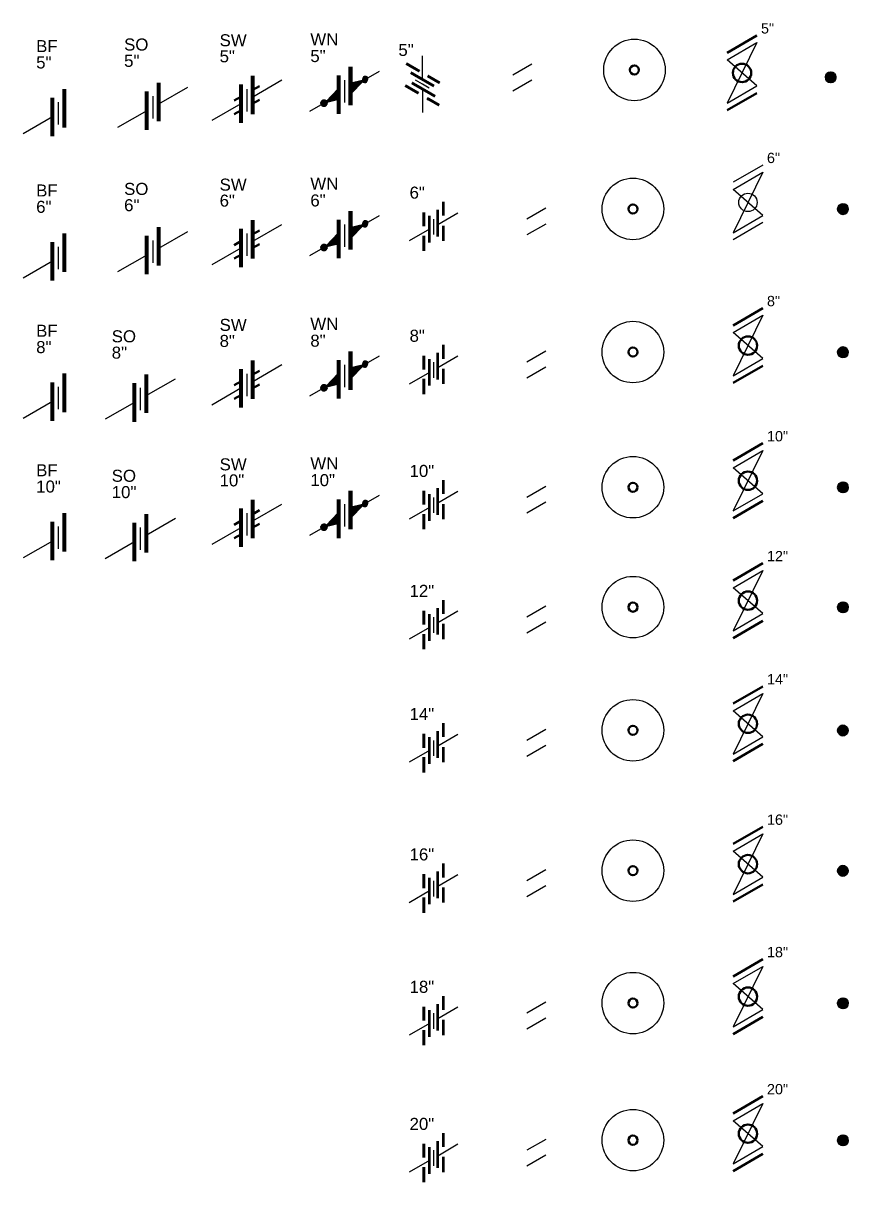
# Model space of a CAD drawing. Header units: millimetres. Extents: x 1179 to 9519, y 532 to 15986.
# Drawn here: x 3525.3 to 3765.1, y 3185.9 to 3523.5 of the extents above; entities that cross this region are included whole.
import ezdxf

# ---------------------------------------------------------------- set-up
doc = ezdxf.new("R2010")
doc.units = ezdxf.units.MM
for name, color, linetype, lineweight in [('08-圖框', 7, 'Continuous', 50), ('Pipe 12吋', 190, 'Continuous', 50), ('Pipe 5吋', 150, 'Continuous', 50), ('Pipe 6吋', 93, 'Continuous', 50), ('Support1', 4, 'Continuous', 25), ('組件', 7, 'Continuous', 25)]:
    doc.layers.add(name, color=color, linetype=linetype, lineweight=lineweight)
for name, color, linetype, lineweight, true_color in [('Pipe 10吋', 7, 'Continuous', 50, 0x9494ff), ('Pipe 14吋', 7, 'Continuous', 50, 0xf6c6c6), ('Pipe 16吋', 7, 'Continuous', 50, 0xffcc00), ('Pipe 18吋', 7, 'Continuous', 50, 0xda70d6), ('Pipe 20吋', 7, 'Continuous', 50, 0xb8aad5), ('Pipe 8吋', 7, 'Continuous', 50, 0xe0ffff)]:
    doc.layers.add(name, color=color, linetype=linetype, lineweight=lineweight, true_color=true_color)
doc.layers.add('USER2', color=7, linetype='Continuous')
doc.layers.add('字體註解(不可出圖)', color=8, linetype='Continuous', plot=False)
doc.styles.get("Standard").update_dxf_attribs({"font": 'arial.ttf'})
pattern_1 = [(265, (-26.77783, 502.84088), (0.29029274, -0.02539732), [])]
pattern_2 = [(345, (-68776.780551, 29699.003599), (0.00118087466674, 0.00440708425364), [])]
pattern_3 = [(345, (-68776.780551, 29699.003599), (0.00118087466674, 0.00440708425364), [])]

# ---------------------------------------------------------------- blocks, each defined once
blk = doc.blocks.new('BValve6')
blk.add_circle((0, 0), 2.67)
at = {"layer": '組件'}
for p, q in [((4.35, 10.89), (-4.35, 5.87)), ((4.35, -5.87), (-4.35, -10.89))]:
    blk.add_line(p, q, dxfattribs=at)
at = {"layer": '組件', "linetype": 'Continuous'}
for p, q in [((4.35, 8.8), (-4.35, -8.8)), ((-4.35, 3.77), (4.35, 8.8)), ((4.35, -3.77), (-4.35, 3.77)), ((-4.35, -8.8), (4.35, -3.77)), ((-2.39, -4.83), (-4.35, -8.8))]:
    blk.add_line(p, q, dxfattribs=at)
blk.add_text('6"', height=3).set_placement((5.51, 11.45))
blk = doc.blocks.new('Support1')
at = {"layer": 'Support1'}
for p, q in [((2.72, 3.98), (-2.8, 0.79)), ((2.72, -0.65), (-2.8, -3.84))]:
    blk.add_line(p, q, dxfattribs=at)
blk = doc.blocks.new('Elbow6')
at = {"layer": 'Pipe 6吋'}
blk.add_circle((0, 0), 1.32, dxfattribs=at)
at = {"layer": '字體註解(不可出圖)'}
blk.add_circle((0, 0), 8.95, dxfattribs=at)
blk = doc.blocks.new('*U57')
at = {"color": 2, "linetype": 'Continuous'}
for p, q in [((2.84, 4.39), (2.84, 7.13)), ((1.21, 1.07), (1.21, 3.81)), ((-1.21, -0.7), (-1.21, 2.05)), ((1.21, -1.67), (1.21, 1.07)), ((-1.21, -3.44), (-1.21, -0.7))]:
    blk.add_line(p, q, dxfattribs=at)
at = {"layer": 'Pipe 6吋', "const_width": 0.816}
for points in [[(2.84, 7.32), (2.84, 3.22)], [(-2.84, 4.2), (-2.84, 0.1)], [(-1.21, 3.22), (-1.21, -4.61)], [(1.21, 4.99), (1.21, -2.84)], [(2.84, -4.12), (2.84, 0.37)], [(-2.84, -7.07), (-2.84, -2.57)]]:
    blk.add_lwpolyline(points, dxfattribs=at)
at = {"layer": 'USER2', "color": 4, "linetype": 'Continuous'}
for p, q in [((1.21, 0.7), (7.1, 4.1)), ((-1.21, -0.7), (-7.1, -4.1))]:
    blk.add_line(p, q, dxfattribs=at)
at = {"layer": '組件'}
for p, q in [((3.2, 3.73), (2.48, 3.73)), ((-3.2, 2.59), (-2.48, 2.59)), ((0, 2.26), (0, 0)), ((0, 0), (0, -2.26))]:
    blk.add_line(p, q, dxfattribs=at)
blk.add_text('6"', height=3.5).set_placement((-6.97, 8.2))
blk = doc.blocks.new('*U64')
at = {"color": 2, "linetype": 'Continuous'}
blk.add_line((-2.05, -0.21), (0.33, -1.58), dxfattribs=at)
at = {"layer": 'Pipe 5吋', "const_width": 0.816}
for points in [[(-4.7, 6), (-0.81, 3.75)], [(3.39, -0.56), (-3.39, 3.35)], [(-4.99, -0.4), (-1.1, -2.65)], [(3.72, -3.54), (-3.07, 0.38)], [(5.06, 0.36), (1.51, 2.41)], [(4.91, -6.12), (1.36, -4.07)]]:
    blk.add_lwpolyline(points, dxfattribs=at)
at = {"layer": 'USER2', "color": 4, "linetype": 'Continuous'}
for p, q in [((0, 1.39), (0, 8.2)), ((0, -1.39), (0, -8.2))]:
    blk.add_line(p, q, dxfattribs=at)
at = {"layer": '組件'}
for p, q in [((0, 0), (-1.96, 1.13)), ((1.96, -1.13), (0, 0)), ((1.63, -4.64), (1.98, -4.01))]:
    blk.add_line(p, q, dxfattribs=at)
blk.add_text('5"', height=3.5).set_placement((-6.97, 8.2))
blk = doc.blocks.new('Elbow5')
at = {"layer": 'Pipe 5吋'}
blk.add_circle((0, 0), 1.32, dxfattribs=at)
at = {"layer": '字體註解(不可出圖)'}
blk.add_circle((0, 0), 8.95, dxfattribs=at)
blk = doc.blocks.new('*U67')
at = {"layer": 'Pipe 5吋'}
for p, q in [((4.35, 10.89), (-4.35, 5.87)), ((4.35, -5.87), (-4.35, -10.89))]:
    blk.add_line(p, q, dxfattribs=at)
blk.add_circle((0, 0), 2.67, dxfattribs=at)
at = {"layer": '組件', "linetype": 'Continuous'}
for p, q in [((4.35, 8.8), (-4.35, -8.8)), ((-4.35, 3.77), (4.35, 8.8)), ((4.35, -3.77), (-4.35, 3.77)), ((-4.35, -8.8), (4.35, -3.77)), ((-2.39, -4.83), (-4.35, -8.8))]:
    blk.add_line(p, q, dxfattribs=at)
blk.add_text('5"', height=3).set_placement((5.51, 11.45))
blk = doc.blocks.new('Welded5')
at = {"layer": '08-圖框'}
h = blk.add_hatch(dxfattribs=at)
h.set_pattern_fill('ANSI31', color=1, scale=0.09178, angle=-140)
h.set_pattern_definition([(265, (-26.77783, 502.84088), (0.29029274, -0.02539732), [])])
h.paths.add_polyline_path([(1.09, 0.92, 1), (-1.09, -0.92, 1)])
at = {"layer": 'Pipe 5吋'}
blk.add_circle((0, 0), 1.43, dxfattribs=at)
blk = doc.blocks.new('Welded6')
at = {"layer": '08-圖框'}
h = blk.add_hatch(dxfattribs=at)
h.set_pattern_fill('ANSI31', color=1, scale=0.09178, angle=-140)
h.set_pattern_definition(pattern_1)
h.paths.add_polyline_path([(1.09, 0.92, 1), (-1.09, -0.92, 1)])
at = {"layer": 'Pipe 6吋'}
blk.add_circle((0, 0), 1.43, dxfattribs=at)
blk = doc.blocks.new('*U69')
at = {"layer": 'Pipe 8吋', "color": 2, "linetype": 'Continuous'}
for p, q in [((2.84, 4.39), (2.84, 7.13)), ((1.21, 1.07), (1.21, 3.81)), ((-1.21, -0.7), (-1.21, 2.05)), ((1.21, -1.67), (1.21, 1.07)), ((-1.21, -3.44), (-1.21, -0.7))]:
    blk.add_line(p, q, dxfattribs=at)
at = {"layer": 'Pipe 8吋', "const_width": 0.816}
for points in [[(2.84, 7.32), (2.84, 3.22)], [(-2.84, 4.2), (-2.84, 0.1)], [(-1.21, 3.22), (-1.21, -4.61)], [(1.21, 4.99), (1.21, -2.84)], [(2.84, -4.12), (2.84, 0.37)], [(-2.84, -7.07), (-2.84, -2.57)]]:
    blk.add_lwpolyline(points, dxfattribs=at)
at = {"layer": 'USER2', "color": 4, "linetype": 'Continuous'}
for p, q in [((1.21, 0.7), (7.1, 4.1)), ((-1.21, -0.7), (-7.1, -4.1))]:
    blk.add_line(p, q, dxfattribs=at)
at = {"layer": '組件'}
for p, q in [((0, 2.26), (0, 0)), ((0, 0), (0, -2.26))]:
    blk.add_line(p, q, dxfattribs=at)
blk.add_text('8"', height=3.5).set_placement((-6.97, 8.2))
blk = doc.blocks.new('Welded8')
at = {"layer": '08-圖框'}
h = blk.add_hatch(dxfattribs=at)
h.set_pattern_fill('ANSI31', color=1, scale=0.09178, angle=-140)
h.set_pattern_definition(pattern_1)
h.paths.add_polyline_path([(1.09, 0.92, 1), (-1.09, -0.92, 1)])
at = {"layer": 'Pipe 8吋'}
blk.add_circle((0, 0), 1.43, dxfattribs=at)
blk = doc.blocks.new('BValve8')
at = {"layer": 'Pipe 8吋'}
for p, q in [((4.35, 10.89), (-4.35, 5.87)), ((4.35, -5.87), (-4.35, -10.89))]:
    blk.add_line(p, q, dxfattribs=at)
blk.add_circle((0, 0), 2.67, dxfattribs=at)
at = {"layer": '組件', "linetype": 'Continuous'}
for p, q in [((4.35, 8.8), (-4.35, -8.8)), ((-4.35, 3.77), (4.35, 8.8)), ((4.35, -3.77), (-4.35, 3.77)), ((-4.35, -8.8), (4.35, -3.77)), ((-2.39, -4.83), (-4.35, -8.8))]:
    blk.add_line(p, q, dxfattribs=at)
blk.add_text('8"', height=3).set_placement((5.51, 11.45))
blk = doc.blocks.new('Elbow8')
at = {"layer": 'Pipe 8吋'}
blk.add_circle((0, 0), 1.32, dxfattribs=at)
at = {"layer": '字體註解(不可出圖)'}
blk.add_circle((0, 0), 8.95, dxfattribs=at)
blk = doc.blocks.new('*U70')
at = {"layer": 'Pipe 10吋', "color": 2, "linetype": 'Continuous'}
for p, q in [((1.21, 1.07), (1.21, 3.81)), ((-1.21, -0.7), (-1.21, 2.05)), ((1.21, -1.67), (1.21, 1.07)), ((-1.21, -3.44), (-1.21, -0.7))]:
    blk.add_line(p, q, dxfattribs=at)
at = {"layer": 'Pipe 10吋', "const_width": 0.816}
for points in [[(2.84, 7.32), (2.84, 3.22)], [(-2.84, 4.2), (-2.84, 0.1)], [(-1.21, 3.22), (-1.21, -4.61)], [(1.21, 4.99), (1.21, -2.84)], [(2.84, -4.12), (2.84, 0.37)], [(-2.84, -7.07), (-2.84, -2.57)]]:
    blk.add_lwpolyline(points, dxfattribs=at)
at = {"layer": 'USER2', "color": 4, "linetype": 'Continuous'}
for p, q in [((1.21, 0.7), (7.1, 4.1)), ((-1.21, -0.7), (-7.1, -4.1))]:
    blk.add_line(p, q, dxfattribs=at)
at = {"layer": '組件'}
for p, q in [((0, 2.26), (0, 0)), ((0, 0), (0, -2.26))]:
    blk.add_line(p, q, dxfattribs=at)
blk.add_text('10"', height=3.5).set_placement((-6.97, 8.2))
blk = doc.blocks.new('Elbow10')
at = {"layer": 'Pipe 10吋'}
blk.add_circle((0, 0), 1.32, dxfattribs=at)
at = {"layer": '字體註解(不可出圖)'}
blk.add_circle((0, 0), 8.95, dxfattribs=at)
blk = doc.blocks.new('*U71')
at = {"layer": 'Pipe 10吋'}
for p, q in [((4.35, 10.89), (-4.35, 5.87)), ((4.35, -5.87), (-4.35, -10.89))]:
    blk.add_line(p, q, dxfattribs=at)
blk.add_circle((0, 0), 2.67, dxfattribs=at)
at = {"layer": '組件', "linetype": 'Continuous'}
for p, q in [((4.35, 8.8), (-4.35, -8.8)), ((-4.35, 3.77), (4.35, 8.8)), ((4.35, -3.77), (-4.35, 3.77)), ((-4.35, -8.8), (4.35, -3.77)), ((-2.39, -4.83), (-4.35, -8.8))]:
    blk.add_line(p, q, dxfattribs=at)
blk.add_text('10"', height=3).set_placement((5.51, 11.45))
blk = doc.blocks.new('Welded10')
at = {"layer": '08-圖框'}
h = blk.add_hatch(dxfattribs=at)
h.set_pattern_fill('ANSI31', color=1, scale=0.09178, angle=-140)
h.set_pattern_definition(pattern_1)
h.paths.add_polyline_path([(1.09, 0.92, 1), (-1.09, -0.92, 1)])
at = {"layer": 'Pipe 10吋'}
blk.add_circle((0, 0), 1.43, dxfattribs=at)
blk = doc.blocks.new('*U72')
at = {"layer": 'Pipe 12吋', "color": 2, "linetype": 'Continuous'}
for p, q in [((1.21, 1.07), (1.21, 3.81)), ((-1.21, -0.7), (-1.21, 2.05)), ((1.21, -1.67), (1.21, 1.07)), ((-1.21, -3.44), (-1.21, -0.7))]:
    blk.add_line(p, q, dxfattribs=at)
at = {"layer": 'Pipe 12吋', "const_width": 0.816}
for points in [[(2.84, 7.32), (2.84, 3.22)], [(-2.84, 4.2), (-2.84, 0.1)], [(-1.21, 3.22), (-1.21, -4.61)], [(1.21, 4.99), (1.21, -2.84)], [(2.84, -4.12), (2.84, 0.37)], [(-2.84, -7.07), (-2.84, -2.57)]]:
    blk.add_lwpolyline(points, dxfattribs=at)
at = {"layer": 'USER2', "color": 4, "linetype": 'Continuous'}
for p, q in [((1.21, 0.7), (7.1, 4.1)), ((-1.21, -0.7), (-7.1, -4.1))]:
    blk.add_line(p, q, dxfattribs=at)
at = {"layer": '組件'}
for p, q in [((0, 2.26), (0, 0)), ((0, 0), (0, -2.26))]:
    blk.add_line(p, q, dxfattribs=at)
blk.add_text('12"', height=3.5).set_placement((-6.97, 8.2))
blk = doc.blocks.new('Elbow12')
at = {"layer": 'Pipe 12吋'}
blk.add_circle((0, 0), 1.32, dxfattribs=at)
at = {"layer": '字體註解(不可出圖)'}
blk.add_circle((0, 0), 8.95, dxfattribs=at)
blk = doc.blocks.new('BValve12')
at = {"layer": 'Pipe 12吋'}
for p, q in [((4.35, 10.89), (-4.35, 5.87)), ((4.35, -5.87), (-4.35, -10.89))]:
    blk.add_line(p, q, dxfattribs=at)
blk.add_circle((0, 0), 2.67, dxfattribs=at)
at = {"layer": '組件', "linetype": 'Continuous'}
for p, q in [((4.35, 8.8), (-4.35, -8.8)), ((-4.35, 3.77), (4.35, 8.8)), ((4.35, -3.77), (-4.35, 3.77)), ((-4.35, -8.8), (4.35, -3.77)), ((-2.39, -4.83), (-4.35, -8.8))]:
    blk.add_line(p, q, dxfattribs=at)
blk.add_text('12"', height=3).set_placement((5.51, 11.45))
blk = doc.blocks.new('Welded12')
at = {"layer": '08-圖框'}
h = blk.add_hatch(dxfattribs=at)
h.set_pattern_fill('ANSI31', color=1, scale=0.09178, angle=-140)
h.set_pattern_definition(pattern_1)
h.paths.add_polyline_path([(1.09, 0.92, 1), (-1.09, -0.92, 1)])
at = {"layer": 'Pipe 12吋'}
blk.add_circle((0, 0), 1.43, dxfattribs=at)
blk = doc.blocks.new('LapJointBWFlange14')
at = {"layer": 'Pipe 14吋', "color": 2, "linetype": 'Continuous'}
for p, q in [((1.21, 1.07), (1.21, 3.81)), ((-1.21, -0.7), (-1.21, 2.05)), ((1.21, -1.67), (1.21, 1.07)), ((-1.21, -3.44), (-1.21, -0.7))]:
    blk.add_line(p, q, dxfattribs=at)
at = {"layer": 'Pipe 14吋', "const_width": 0.816}
for points in [[(2.84, 7.32), (2.84, 3.22)], [(-2.84, 4.2), (-2.84, 0.1)], [(-1.21, 3.22), (-1.21, -4.61)], [(1.21, 4.99), (1.21, -2.84)], [(2.84, -4.12), (2.84, 0.37)], [(-2.84, -7.07), (-2.84, -2.57)]]:
    blk.add_lwpolyline(points, dxfattribs=at)
at = {"layer": 'USER2', "color": 4, "linetype": 'Continuous'}
for p, q in [((1.21, 0.7), (7.1, 4.1)), ((-1.21, -0.7), (-7.1, -4.1))]:
    blk.add_line(p, q, dxfattribs=at)
at = {"layer": '組件'}
for p, q in [((0, 2.26), (0, 0)), ((0, 0), (0, -2.26))]:
    blk.add_line(p, q, dxfattribs=at)
blk.add_text('14"', height=3.5).set_placement((-6.97, 8.2))
blk = doc.blocks.new('Elbow14')
at = {"layer": 'Pipe 14吋'}
blk.add_circle((0, 0), 1.32, dxfattribs=at)
at = {"layer": '字體註解(不可出圖)'}
blk.add_circle((0, 0), 8.95, dxfattribs=at)
blk = doc.blocks.new('BValve14')
at = {"layer": 'Pipe 14吋'}
for p, q in [((4.35, 10.89), (-4.35, 5.87)), ((4.35, -5.87), (-4.35, -10.89))]:
    blk.add_line(p, q, dxfattribs=at)
blk.add_circle((0, 0), 2.67, dxfattribs=at)
at = {"layer": '組件', "linetype": 'Continuous'}
for p, q in [((4.35, 8.8), (-4.35, -8.8)), ((-4.35, 3.77), (4.35, 8.8)), ((4.35, -3.77), (-4.35, 3.77)), ((-4.35, -8.8), (4.35, -3.77)), ((-2.39, -4.83), (-4.35, -8.8))]:
    blk.add_line(p, q, dxfattribs=at)
blk.add_text('14"', height=3).set_placement((5.51, 11.45))
blk = doc.blocks.new('Welded14')
at = {"layer": '08-圖框'}
h = blk.add_hatch(dxfattribs=at)
h.set_pattern_fill('ANSI31', color=1, scale=0.09178, angle=-140)
h.set_pattern_definition(pattern_1)
h.paths.add_polyline_path([(1.09, 0.92, 1), (-1.09, -0.92, 1)])
at = {"layer": 'Pipe 14吋'}
blk.add_circle((0, 0), 1.43, dxfattribs=at)
blk = doc.blocks.new('*U78')
at = {"layer": 'Pipe 16吋', "color": 2, "linetype": 'Continuous'}
for p, q in [((1.21, 1.07), (1.21, 3.81)), ((-1.21, -0.7), (-1.21, 2.05)), ((1.21, -1.67), (1.21, 1.07)), ((-1.21, -3.44), (-1.21, -0.7))]:
    blk.add_line(p, q, dxfattribs=at)
at = {"layer": 'Pipe 16吋', "const_width": 0.816}
for points in [[(2.84, 7.32), (2.84, 3.22)], [(-2.84, 4.2), (-2.84, 0.1)], [(-1.21, 3.22), (-1.21, -4.61)], [(1.21, 4.99), (1.21, -2.84)], [(2.84, -4.12), (2.84, 0.37)], [(-2.84, -7.07), (-2.84, -2.57)]]:
    blk.add_lwpolyline(points, dxfattribs=at)
at = {"layer": 'USER2', "color": 4, "linetype": 'Continuous'}
for p, q in [((1.21, 0.7), (7.1, 4.1)), ((-1.21, -0.7), (-7.1, -4.1))]:
    blk.add_line(p, q, dxfattribs=at)
at = {"layer": '組件'}
for p, q in [((0, 2.26), (0, 0)), ((0, 0), (0, -2.26))]:
    blk.add_line(p, q, dxfattribs=at)
blk.add_text('16"', height=3.5).set_placement((-6.97, 8.2))
blk = doc.blocks.new('Elbow16')
at = {"layer": 'Pipe 16吋'}
blk.add_circle((0, 0), 1.32, dxfattribs=at)
at = {"layer": '字體註解(不可出圖)'}
blk.add_circle((0, 0), 8.95, dxfattribs=at)
blk = doc.blocks.new('BValve16')
at = {"layer": 'Pipe 16吋'}
for p, q in [((4.35, 10.89), (-4.35, 5.87)), ((4.35, -5.87), (-4.35, -10.89))]:
    blk.add_line(p, q, dxfattribs=at)
blk.add_circle((0, 0), 2.67, dxfattribs=at)
at = {"layer": '組件', "linetype": 'Continuous'}
for p, q in [((4.35, 8.8), (-4.35, -8.8)), ((-4.35, 3.77), (4.35, 8.8)), ((4.35, -3.77), (-4.35, 3.77)), ((-4.35, -8.8), (4.35, -3.77)), ((-2.39, -4.83), (-4.35, -8.8))]:
    blk.add_line(p, q, dxfattribs=at)
blk.add_text('16"', height=3).set_placement((5.51, 11.45))
blk = doc.blocks.new('Welded16')
at = {"layer": '08-圖框'}
h = blk.add_hatch(dxfattribs=at)
h.set_pattern_fill('ANSI31', color=1, scale=0.09178, angle=-140)
h.set_pattern_definition(pattern_1)
h.paths.add_polyline_path([(1.09, 0.92, 1), (-1.09, -0.92, 1)])
at = {"layer": 'Pipe 16吋'}
blk.add_circle((0, 0), 1.43, dxfattribs=at)
blk = doc.blocks.new('LapJointBWFlange18')
at = {"layer": 'Pipe 18吋', "color": 2, "linetype": 'Continuous'}
for p, q in [((1.21, 1.07), (1.21, 3.81)), ((-1.21, -0.7), (-1.21, 2.05)), ((1.21, -1.67), (1.21, 1.07)), ((-1.21, -3.44), (-1.21, -0.7))]:
    blk.add_line(p, q, dxfattribs=at)
at = {"layer": 'Pipe 18吋', "const_width": 0.816}
for points in [[(2.84, 7.32), (2.84, 3.22)], [(-2.84, 4.2), (-2.84, 0.1)], [(-1.21, 3.22), (-1.21, -4.61)], [(1.21, 4.99), (1.21, -2.84)], [(2.84, -4.12), (2.84, 0.37)], [(-2.84, -7.07), (-2.84, -2.57)]]:
    blk.add_lwpolyline(points, dxfattribs=at)
at = {"layer": 'USER2', "color": 4, "linetype": 'Continuous'}
for p, q in [((1.21, 0.7), (7.1, 4.1)), ((-1.21, -0.7), (-7.1, -4.1))]:
    blk.add_line(p, q, dxfattribs=at)
at = {"layer": '組件'}
for p, q in [((0, 2.26), (0, 0)), ((0, 0), (0, -2.26))]:
    blk.add_line(p, q, dxfattribs=at)
blk.add_text('18"', height=3.5).set_placement((-6.97, 8.2))
blk = doc.blocks.new('Elbow18')
at = {"layer": 'Pipe 18吋'}
blk.add_circle((0, 0), 1.32, dxfattribs=at)
at = {"layer": '字體註解(不可出圖)'}
blk.add_circle((0, 0), 8.95, dxfattribs=at)
blk = doc.blocks.new('BValve18')
at = {"layer": 'Pipe 18吋'}
for p, q in [((4.35, 10.89), (-4.35, 5.87)), ((4.35, -5.87), (-4.35, -10.89))]:
    blk.add_line(p, q, dxfattribs=at)
blk.add_circle((0, 0), 2.67, dxfattribs=at)
at = {"layer": '組件', "linetype": 'Continuous'}
for p, q in [((4.35, 8.8), (-4.35, -8.8)), ((-4.35, 3.77), (4.35, 8.8)), ((4.35, -3.77), (-4.35, 3.77)), ((-4.35, -8.8), (4.35, -3.77)), ((-2.39, -4.83), (-4.35, -8.8))]:
    blk.add_line(p, q, dxfattribs=at)
blk.add_text('18"', height=3).set_placement((5.51, 11.45))
blk = doc.blocks.new('Welded18')
at = {"layer": '08-圖框'}
h = blk.add_hatch(dxfattribs=at)
h.set_pattern_fill('ANSI31', color=1, scale=0.09178, angle=-140)
h.set_pattern_definition(pattern_1)
h.paths.add_polyline_path([(1.09, 0.92, 1), (-1.09, -0.92, 1)])
at = {"layer": 'Pipe 18吋'}
blk.add_circle((0, 0), 1.43, dxfattribs=at)
blk = doc.blocks.new('LapJointBWFlange20')
at = {"layer": 'Pipe 20吋', "color": 2, "linetype": 'Continuous'}
for p, q in [((1.21, 1.07), (1.21, 3.81)), ((-1.21, -0.7), (-1.21, 2.05)), ((1.21, -1.67), (1.21, 1.07)), ((-1.21, -3.44), (-1.21, -0.7))]:
    blk.add_line(p, q, dxfattribs=at)
at = {"layer": 'Pipe 20吋', "const_width": 0.816}
for points in [[(2.84, 7.32), (2.84, 3.22)], [(-2.84, 4.2), (-2.84, 0.1)], [(-1.21, 3.22), (-1.21, -4.61)], [(1.21, 4.99), (1.21, -2.84)], [(2.84, -4.12), (2.84, 0.37)], [(-2.84, -7.07), (-2.84, -2.57)]]:
    blk.add_lwpolyline(points, dxfattribs=at)
at = {"layer": 'USER2', "color": 4, "linetype": 'Continuous'}
for p, q in [((1.21, 0.7), (7.1, 4.1)), ((-1.21, -0.7), (-7.1, -4.1))]:
    blk.add_line(p, q, dxfattribs=at)
at = {"layer": '組件'}
for p, q in [((0, 2.26), (0, 0)), ((0, 0), (0, -2.26))]:
    blk.add_line(p, q, dxfattribs=at)
blk.add_text('20"', height=3.5).set_placement((-6.97, 8.2))
blk = doc.blocks.new('BValve20')
at = {"layer": 'Pipe 20吋'}
for p, q in [((4.35, 10.89), (-4.35, 5.87)), ((4.35, -5.87), (-4.35, -10.89))]:
    blk.add_line(p, q, dxfattribs=at)
blk.add_circle((0, 0), 2.67, dxfattribs=at)
at = {"layer": '組件', "linetype": 'Continuous'}
for p, q in [((4.35, 8.8), (-4.35, -8.8)), ((-4.35, 3.77), (4.35, 8.8)), ((4.35, -3.77), (-4.35, 3.77)), ((-4.35, -8.8), (4.35, -3.77)), ((-2.39, -4.83), (-4.35, -8.8))]:
    blk.add_line(p, q, dxfattribs=at)
blk.add_text('20"', height=3).set_placement((5.51, 11.45))
blk = doc.blocks.new('Welded20')
at = {"layer": '08-圖框'}
h = blk.add_hatch(dxfattribs=at)
h.set_pattern_fill('ANSI31', color=1, scale=0.09178, angle=-140)
h.set_pattern_definition(pattern_1)
h.paths.add_polyline_path([(1.09, 0.92, 1), (-1.09, -0.92, 1)])
at = {"layer": 'Pipe 20吋'}
blk.add_circle((0, 0), 1.43, dxfattribs=at)
blk = doc.blocks.new('Elbow20')
at = {"layer": 'Pipe 20吋'}
blk.add_circle((0, 0), 1.32, dxfattribs=at)
at = {"layer": '字體註解(不可出圖)'}
blk.add_circle((0, 0), 8.95, dxfattribs=at)
blk = doc.blocks.new('WeldNeckFlange5')
at = {"layer": 'Pipe 5吋'}
h = blk.add_hatch(dxfattribs=at)
h.set_pattern_fill('ANSI31', color=256, scale=0.001437, angle=-60)
h.set_pattern_definition(pattern_2)
h.paths.add_polyline_path([(1.77, 2.21), (1.77, -0.65), (5.28, 3.05)])
h.paths.add_polyline_path([(5.57, 4.14, 1), (6.37, 2.76, 1)])
h = blk.add_hatch(dxfattribs=at)
h.set_pattern_fill('ANSI31', color=256, scale=0.001437, angle=-60)
h.set_pattern_definition(pattern_2)
h.paths.add_polyline_path([(-1.77, -2.21), (-1.77, 0.65), (-5.28, -3.05)])
h.paths.add_polyline_path([(-5.17, -3.45, 1), (-6.77, -3.45, 1)])
at = {"layer": 'Pipe 5吋', "color": 2, "linetype": 'Continuous'}
for p, q in [((1.73, 1.54), (1.73, 5.48)), ((-1.73, -1), (-1.73, 2.94)), ((1.73, -2.4), (1.73, 1.54)), ((-1.73, -4.94), (-1.73, -1))]:
    blk.add_line(p, q, dxfattribs=at)
at = {"layer": 'Pipe 5吋'}
for p, q in [((-1.77, 0.65), (-5.28, -3.05)), ((-1.77, 0.65), (-1.77, -2.21)), ((1.77, 2.21), (5.28, 3.05)), ((1.77, -0.65), (5.28, 3.05)), ((1.77, -0.65), (1.77, 2.21)), ((-1.77, -2.21), (-5.28, -3.05))]:
    blk.add_line(p, q, dxfattribs=at)
at = {"layer": 'Pipe 5吋', "const_width": 1.17}
for points in [[(1.73, 7.17), (1.73, -4.09)], [(-1.73, 4.63), (-1.73, -6.63)]]:
    blk.add_lwpolyline(points, dxfattribs=at)
at = {"layer": 'Pipe 5吋'}
blk.add_circle((-5.97, -3.45), 0.797, dxfattribs=at)
at = {"layer": 'USER2', "color": 4, "linetype": 'Continuous'}
for p, q in [((1.73, 1), (10.21, 5.89)), ((-1.73, -1), (-10.21, -5.89))]:
    blk.add_line(p, q, dxfattribs=at)
at = {"layer": '組件'}
for p, q in [((0, 3.25), (0, 0)), ((0, 0), (0, -3.25))]:
    blk.add_line(p, q, dxfattribs=at)
for s, p in [('WN', (-9.95, 13.41)), ('5"', (-9.95, 8.51))]:
    blk.add_text(s, height=3.5).set_placement(p)
blk = doc.blocks.new('SocketWeldFlange5')
at = {"layer": 'Pipe 5吋', "color": 2, "linetype": 'Continuous'}
for p, q in [((1.73, 1.54), (1.73, 5.48)), ((-1.73, -1), (-1.73, 2.94)), ((1.73, -2.4), (1.73, 1.54)), ((-1.73, -4.94), (-1.73, -1))]:
    blk.add_line(p, q, dxfattribs=at)
at = {"layer": 'Pipe 5吋', "lineweight": 50}
for p, q in [((3.66, 4.08), (1.76, 2.99)), ((-1.73, 0.97), (-3.63, -0.12)), ((3.66, 0.14), (1.76, -0.95)), ((-1.73, -2.97), (-3.63, -4.06))]:
    blk.add_line(p, q, dxfattribs=at)
at = {"layer": 'Pipe 5吋', "const_width": 1.17}
for points in [[(1.73, 7.17), (1.73, -4.09)], [(-1.73, 4.63), (-1.73, -6.63)]]:
    blk.add_lwpolyline(points, dxfattribs=at)
at = {"layer": 'USER2', "color": 4, "linetype": 'Continuous'}
for p, q in [((1.73, 1), (10.21, 5.89)), ((-1.73, -1), (-10.21, -5.89))]:
    blk.add_line(p, q, dxfattribs=at)
at = {"layer": '組件'}
for p, q in [((0, 3.25), (0, 0)), ((0, 0), (0, -3.25))]:
    blk.add_line(p, q, dxfattribs=at)
for s, p in [('SW', (-7.91, 15.7)), ('5"', (-7.91, 11.04))]:
    blk.add_text(s, height=3.5).set_placement(p)
blk = doc.blocks.new('SlipOnFlange5')
at = {"layer": 'Pipe 5吋', "color": 2, "linetype": 'Continuous'}
for p, q in [((1.73, 1.54), (1.73, 5.48)), ((-1.73, -1), (-1.73, 2.94)), ((1.73, -2.4), (1.73, 1.54)), ((-1.73, -4.94), (-1.73, -1))]:
    blk.add_line(p, q, dxfattribs=at)
at = {"layer": 'Pipe 5吋', "const_width": 1.17}
for points in [[(1.73, 7.17), (1.73, -4.09)], [(-1.73, 4.63), (-1.73, -6.63)]]:
    blk.add_lwpolyline(points, dxfattribs=at)
at = {"layer": 'USER2', "color": 4, "linetype": 'Continuous'}
for p, q in [((1.73, 1), (10.21, 5.89)), ((-1.73, -1), (-10.21, -5.89))]:
    blk.add_line(p, q, dxfattribs=at)
at = {"layer": '組件'}
for p, q in [((0, 3.25), (0, 0)), ((0, 0), (0, -3.25))]:
    blk.add_line(p, q, dxfattribs=at)
for s, p in [('SO', (-8.32, 16.51)), ('5"', (-8.32, 11.76))]:
    blk.add_text(s, height=3.5).set_placement(p)
blk = doc.blocks.new('BlindFlange5')
at = {"layer": 'Pipe 5吋', "color": 2, "linetype": 'Continuous'}
for p, q in [((1.73, 1.54), (1.73, 5.48)), ((-1.73, -1), (-1.73, 2.94)), ((1.73, -2.4), (1.73, 1.54)), ((-1.73, -4.94), (-1.73, -1))]:
    blk.add_line(p, q, dxfattribs=at)
at = {"layer": 'Pipe 5吋', "const_width": 1.17}
for points in [[(1.73, 7.17), (1.73, -4.09)], [(-1.73, 4.63), (-1.73, -6.63)]]:
    blk.add_lwpolyline(points, dxfattribs=at)
at = {"layer": 'USER2', "color": 4, "linetype": 'Continuous'}
blk.add_line((-1.73, -1), (-10.21, -5.89), dxfattribs=at)
at = {"layer": '組件'}
for p, q in [((0, 3.25), (0, 0)), ((0, 0), (0, -3.25))]:
    blk.add_line(p, q, dxfattribs=at)
for s, p in [('BF', (-6.44, 17.85)), ('5"', (-6.44, 13.1))]:
    blk.add_text(s, height=3.5).set_placement(p)
blk = doc.blocks.new('WeldNeckFlange6')
at = {"layer": 'Pipe 6吋'}
h = blk.add_hatch(dxfattribs=at)
h.set_pattern_fill('ANSI31', color=256, scale=0.001437, angle=-60)
h.set_pattern_definition(pattern_2)
h.paths.add_polyline_path([(1.77, 2.21), (1.77, -0.65), (5.28, 3.05)])
h.paths.add_polyline_path([(5.57, 4.14, 1), (6.37, 2.76, 1)])
h = blk.add_hatch(dxfattribs=at)
h.set_pattern_fill('ANSI31', color=256, scale=0.001437, angle=-60)
h.set_pattern_definition(pattern_2)
h.paths.add_polyline_path([(-1.77, -2.21), (-1.77, 0.65), (-5.28, -3.05)])
h.paths.add_polyline_path([(-5.17, -3.45, 1), (-6.77, -3.45, 1)])
at = {"layer": 'Pipe 6吋', "color": 2, "linetype": 'Continuous'}
for p, q in [((1.73, 1.54), (1.73, 5.48)), ((-1.73, -1), (-1.73, 2.94)), ((1.73, -2.4), (1.73, 1.54)), ((-1.73, -4.94), (-1.73, -1))]:
    blk.add_line(p, q, dxfattribs=at)
at = {"layer": 'Pipe 6吋'}
for p, q in [((-1.77, 0.65), (-5.28, -3.05)), ((-1.77, 0.65), (-1.77, -2.21)), ((1.77, 2.21), (5.28, 3.05)), ((1.77, -0.65), (5.28, 3.05)), ((1.77, -0.65), (1.77, 2.21)), ((-1.77, -2.21), (-5.28, -3.05))]:
    blk.add_line(p, q, dxfattribs=at)
at = {"layer": 'Pipe 6吋', "const_width": 1.17}
for points in [[(1.73, 7.17), (1.73, -4.09)], [(-1.73, 4.63), (-1.73, -6.63)]]:
    blk.add_lwpolyline(points, dxfattribs=at)
at = {"layer": 'Pipe 6吋'}
blk.add_circle((-5.97, -3.45), 0.797, dxfattribs=at)
at = {"layer": 'USER2', "color": 4, "linetype": 'Continuous'}
for p, q in [((1.73, 1), (10.21, 5.89)), ((-1.73, -1), (-10.21, -5.89))]:
    blk.add_line(p, q, dxfattribs=at)
at = {"layer": '組件'}
for p, q in [((0, 3.25), (0, 0)), ((0, 0), (0, -3.25))]:
    blk.add_line(p, q, dxfattribs=at)
for s, p in [('WN', (-9.95, 13.41)), ('6"', (-9.95, 8.51))]:
    blk.add_text(s, height=3.5).set_placement(p)
blk = doc.blocks.new('SocketWeldFlange6')
at = {"layer": 'Pipe 6吋', "color": 2, "linetype": 'Continuous'}
for p, q in [((1.73, 1.54), (1.73, 5.48)), ((-1.73, -1), (-1.73, 2.94)), ((1.73, -2.4), (1.73, 1.54)), ((-1.73, -4.94), (-1.73, -1))]:
    blk.add_line(p, q, dxfattribs=at)
at = {"layer": 'Pipe 6吋', "lineweight": 50}
for p, q in [((3.66, 4.08), (1.76, 2.99)), ((-1.73, 0.97), (-3.63, -0.12)), ((3.66, 0.14), (1.76, -0.95)), ((-1.73, -2.97), (-3.63, -4.06))]:
    blk.add_line(p, q, dxfattribs=at)
at = {"layer": 'Pipe 6吋', "const_width": 1.17}
for points in [[(1.73, 7.17), (1.73, -4.09)], [(-1.73, 4.63), (-1.73, -6.63)]]:
    blk.add_lwpolyline(points, dxfattribs=at)
at = {"layer": 'USER2', "color": 4, "linetype": 'Continuous'}
for p, q in [((1.73, 1), (10.21, 5.89)), ((-1.73, -1), (-10.21, -5.89))]:
    blk.add_line(p, q, dxfattribs=at)
at = {"layer": '組件'}
for p, q in [((0, 3.25), (0, 0)), ((0, 0), (0, -3.25))]:
    blk.add_line(p, q, dxfattribs=at)
for s, p in [('SW', (-7.91, 15.7)), ('6"', (-7.91, 11.04))]:
    blk.add_text(s, height=3.5).set_placement(p)
blk = doc.blocks.new('SlipOnFlange6')
at = {"layer": 'Pipe 6吋', "color": 2, "linetype": 'Continuous'}
for p, q in [((1.73, 1.54), (1.73, 5.48)), ((-1.73, -1), (-1.73, 2.94)), ((1.73, -2.4), (1.73, 1.54)), ((-1.73, -4.94), (-1.73, -1))]:
    blk.add_line(p, q, dxfattribs=at)
at = {"layer": 'Pipe 6吋', "const_width": 1.17}
for points in [[(1.73, 7.17), (1.73, -4.09)], [(-1.73, 4.63), (-1.73, -6.63)]]:
    blk.add_lwpolyline(points, dxfattribs=at)
at = {"layer": 'USER2', "color": 4, "linetype": 'Continuous'}
for p, q in [((1.73, 1), (10.21, 5.89)), ((-1.73, -1), (-10.21, -5.89))]:
    blk.add_line(p, q, dxfattribs=at)
at = {"layer": '組件'}
for p, q in [((0, 3.25), (0, 0)), ((0, 0), (0, -3.25))]:
    blk.add_line(p, q, dxfattribs=at)
for s, p in [('SO', (-8.32, 16.51)), ('6"', (-8.32, 11.76))]:
    blk.add_text(s, height=3.5).set_placement(p)
blk = doc.blocks.new('BlindFlange6')
at = {"layer": 'Pipe 6吋', "color": 2, "linetype": 'Continuous'}
for p, q in [((1.73, 1.54), (1.73, 5.48)), ((-1.73, -1), (-1.73, 2.94)), ((1.73, -2.4), (1.73, 1.54)), ((-1.73, -4.94), (-1.73, -1))]:
    blk.add_line(p, q, dxfattribs=at)
at = {"layer": 'Pipe 6吋', "const_width": 1.17}
for points in [[(1.73, 7.17), (1.73, -4.09)], [(-1.73, 4.63), (-1.73, -6.63)]]:
    blk.add_lwpolyline(points, dxfattribs=at)
at = {"layer": 'USER2', "color": 4, "linetype": 'Continuous'}
blk.add_line((-1.73, -1), (-10.21, -5.89), dxfattribs=at)
at = {"layer": '組件'}
for p, q in [((0, 3.25), (0, 0)), ((0, 0), (0, -3.25))]:
    blk.add_line(p, q, dxfattribs=at)
for s, p in [('BF', (-6.44, 17.85)), ('6"', (-6.44, 13.1))]:
    blk.add_text(s, height=3.5).set_placement(p)
blk = doc.blocks.new('*U145')
at = {"layer": 'Pipe 8吋'}
h = blk.add_hatch(dxfattribs=at)
h.set_pattern_fill('ANSI31', color=256, scale=0.001437, angle=-60)
h.set_pattern_definition(pattern_2)
h.paths.add_polyline_path([(1.77, 2.21), (1.77, -0.65), (5.28, 3.05)])
h.paths.add_polyline_path([(5.57, 4.14, 1), (6.37, 2.76, 1)])
h = blk.add_hatch(dxfattribs=at)
h.set_pattern_fill('ANSI31', color=256, scale=0.001437, angle=-60)
h.set_pattern_definition(pattern_2)
h.paths.add_polyline_path([(-1.77, -2.21), (-1.77, 0.65), (-5.28, -3.05)])
h.paths.add_polyline_path([(-5.17, -3.45, 1), (-6.77, -3.45, 1)])
at = {"layer": 'Pipe 8吋', "color": 2, "linetype": 'Continuous'}
for p, q in [((1.73, 1.54), (1.73, 5.48)), ((-1.73, -1), (-1.73, 2.94)), ((1.73, -2.4), (1.73, 1.54)), ((-1.73, -4.94), (-1.73, -1))]:
    blk.add_line(p, q, dxfattribs=at)
at = {"layer": 'Pipe 8吋'}
for p, q in [((-1.77, 0.65), (-5.28, -3.05)), ((-1.77, 0.65), (-1.77, -2.21)), ((1.77, 2.21), (5.28, 3.05)), ((1.77, -0.65), (5.28, 3.05)), ((1.77, -0.65), (1.77, 2.21)), ((-1.77, -2.21), (-5.28, -3.05))]:
    blk.add_line(p, q, dxfattribs=at)
at = {"layer": 'Pipe 8吋', "const_width": 1.17}
for points in [[(1.73, 7.17), (1.73, -4.09)], [(-1.73, 4.63), (-1.73, -6.63)]]:
    blk.add_lwpolyline(points, dxfattribs=at)
at = {"layer": 'Pipe 8吋'}
blk.add_circle((-5.97, -3.45), 0.797, dxfattribs=at)
at = {"layer": 'USER2', "color": 4, "linetype": 'Continuous'}
for p, q in [((1.73, 1), (10.21, 5.89)), ((-1.73, -1), (-10.21, -5.89))]:
    blk.add_line(p, q, dxfattribs=at)
at = {"layer": '組件'}
for p, q in [((0, 3.25), (0, 0)), ((0, 0), (0, -3.25))]:
    blk.add_line(p, q, dxfattribs=at)
for s, p in [('WN', (-9.95, 13.41)), ('8"', (-9.95, 8.51))]:
    blk.add_text(s, height=3.5).set_placement(p)
blk = doc.blocks.new('SocketWeldFlange8')
at = {"layer": 'Pipe 8吋', "color": 2, "linetype": 'Continuous'}
for p, q in [((1.73, 1.54), (1.73, 5.48)), ((-1.73, -1), (-1.73, 2.94)), ((1.73, -2.4), (1.73, 1.54)), ((-1.73, -4.94), (-1.73, -1))]:
    blk.add_line(p, q, dxfattribs=at)
at = {"layer": 'Pipe 8吋', "lineweight": 50}
for p, q in [((3.66, 4.08), (1.76, 2.99)), ((-1.73, 0.97), (-3.63, -0.12)), ((3.66, 0.14), (1.76, -0.95)), ((-1.73, -2.97), (-3.63, -4.06))]:
    blk.add_line(p, q, dxfattribs=at)
at = {"layer": 'Pipe 8吋', "const_width": 1.17}
for points in [[(1.73, 7.17), (1.73, -4.09)], [(-1.73, 4.63), (-1.73, -6.63)]]:
    blk.add_lwpolyline(points, dxfattribs=at)
at = {"layer": 'USER2', "color": 4, "linetype": 'Continuous'}
for p, q in [((1.73, 1), (10.21, 5.89)), ((-1.73, -1), (-10.21, -5.89))]:
    blk.add_line(p, q, dxfattribs=at)
at = {"layer": '組件'}
for p, q in [((0, 3.25), (0, 0)), ((0, 0), (0, -3.25))]:
    blk.add_line(p, q, dxfattribs=at)
for s, p in [('SW', (-7.91, 15.7)), ('8"', (-7.91, 11.04))]:
    blk.add_text(s, height=3.5).set_placement(p)
blk = doc.blocks.new('SlipOnFlange8')
at = {"layer": 'Pipe 8吋', "color": 2, "linetype": 'Continuous'}
for p, q in [((1.73, 1.54), (1.73, 5.48)), ((-1.73, -1), (-1.73, 2.94)), ((1.73, -2.4), (1.73, 1.54)), ((-1.73, -4.94), (-1.73, -1))]:
    blk.add_line(p, q, dxfattribs=at)
at = {"layer": 'Pipe 8吋', "const_width": 1.17}
for points in [[(1.73, 7.17), (1.73, -4.09)], [(-1.73, 4.63), (-1.73, -6.63)]]:
    blk.add_lwpolyline(points, dxfattribs=at)
at = {"layer": 'USER2', "color": 4, "linetype": 'Continuous'}
for p, q in [((1.73, 1), (10.21, 5.89)), ((-1.73, -1), (-10.21, -5.89))]:
    blk.add_line(p, q, dxfattribs=at)
at = {"layer": '組件'}
for p, q in [((0, 3.25), (0, 0)), ((0, 0), (0, -3.25))]:
    blk.add_line(p, q, dxfattribs=at)
for s, p in [('SO', (-8.32, 16.51)), ('8"', (-8.32, 11.76))]:
    blk.add_text(s, height=3.5).set_placement(p)
blk = doc.blocks.new('BlindFlange8')
at = {"layer": 'Pipe 8吋', "color": 2, "linetype": 'Continuous'}
for p, q in [((1.73, 1.54), (1.73, 5.48)), ((-1.73, -1), (-1.73, 2.94)), ((1.73, -2.4), (1.73, 1.54)), ((-1.73, -4.94), (-1.73, -1))]:
    blk.add_line(p, q, dxfattribs=at)
at = {"layer": 'Pipe 8吋', "const_width": 1.17}
for points in [[(1.73, 7.17), (1.73, -4.09)], [(-1.73, 4.63), (-1.73, -6.63)]]:
    blk.add_lwpolyline(points, dxfattribs=at)
at = {"layer": 'USER2', "color": 4, "linetype": 'Continuous'}
blk.add_line((-1.73, -1), (-10.21, -5.89), dxfattribs=at)
at = {"layer": '組件'}
for p, q in [((0, 3.25), (0, 0)), ((0, 0), (0, -3.25))]:
    blk.add_line(p, q, dxfattribs=at)
for s, p in [('BF', (-6.44, 17.85)), ('8"', (-6.44, 13.1))]:
    blk.add_text(s, height=3.5).set_placement(p)
blk = doc.blocks.new('*U150')
at = {"layer": 'Pipe 10吋'}
h = blk.add_hatch(dxfattribs=at)
h.set_pattern_fill('ANSI31', color=256, scale=0.001437, angle=-60)
h.set_pattern_definition(pattern_3)
h.paths.add_polyline_path([(1.77, 2.21), (1.77, -0.65), (5.28, 3.05)])
h.paths.add_polyline_path([(5.57, 4.14, 1), (6.37, 2.76, 1)])
h = blk.add_hatch(dxfattribs=at)
h.set_pattern_fill('ANSI31', color=256, scale=0.001437, angle=-60)
h.set_pattern_definition(pattern_3)
h.paths.add_polyline_path([(-1.77, -2.21), (-1.77, 0.65), (-5.28, -3.05)])
h.paths.add_polyline_path([(-5.17, -3.45, 1), (-6.77, -3.45, 1)])
at = {"layer": 'Pipe 10吋', "color": 2, "linetype": 'Continuous'}
for p, q in [((1.73, 1.54), (1.73, 5.48)), ((-1.73, -1), (-1.73, 2.94)), ((1.73, -2.4), (1.73, 1.54)), ((-1.73, -4.94), (-1.73, -1))]:
    blk.add_line(p, q, dxfattribs=at)
at = {"layer": 'Pipe 10吋'}
for p, q in [((-1.77, 0.65), (-5.28, -3.05)), ((-1.77, 0.65), (-1.77, -2.21)), ((1.77, 2.21), (5.28, 3.05)), ((1.77, -0.65), (5.28, 3.05)), ((1.77, -0.65), (1.77, 2.21)), ((-1.77, -2.21), (-5.28, -3.05))]:
    blk.add_line(p, q, dxfattribs=at)
at = {"layer": 'Pipe 10吋', "const_width": 1.17}
for points in [[(1.73, 7.17), (1.73, -4.09)], [(-1.73, 4.63), (-1.73, -6.63)]]:
    blk.add_lwpolyline(points, dxfattribs=at)
at = {"layer": 'Pipe 10吋'}
blk.add_circle((-5.97, -3.45), 0.797, dxfattribs=at)
at = {"layer": 'USER2', "color": 4, "linetype": 'Continuous'}
for p, q in [((1.73, 1), (10.21, 5.89)), ((-1.73, -1), (-10.21, -5.89))]:
    blk.add_line(p, q, dxfattribs=at)
at = {"layer": '組件'}
for p, q in [((0, 3.25), (0, 0)), ((0, 0), (0, -3.25))]:
    blk.add_line(p, q, dxfattribs=at)
for s, p in [('WN', (-9.95, 13.41)), ('10"', (-9.95, 8.51))]:
    blk.add_text(s, height=3.5).set_placement(p)
blk = doc.blocks.new('SocketWeldFlange10')
at = {"layer": 'Pipe 10吋', "color": 2, "linetype": 'Continuous'}
for p, q in [((1.73, 1.54), (1.73, 5.48)), ((-1.73, -1), (-1.73, 2.94)), ((1.73, -2.4), (1.73, 1.54)), ((-1.73, -4.94), (-1.73, -1))]:
    blk.add_line(p, q, dxfattribs=at)
at = {"layer": 'Pipe 10吋', "lineweight": 50}
for p, q in [((3.66, 4.08), (1.76, 2.99)), ((-1.73, 0.97), (-3.63, -0.12)), ((3.66, 0.14), (1.76, -0.95)), ((-1.73, -2.97), (-3.63, -4.06))]:
    blk.add_line(p, q, dxfattribs=at)
at = {"layer": 'Pipe 10吋', "const_width": 1.17}
for points in [[(1.73, 7.17), (1.73, -4.09)], [(-1.73, 4.63), (-1.73, -6.63)]]:
    blk.add_lwpolyline(points, dxfattribs=at)
at = {"layer": 'USER2', "color": 4, "linetype": 'Continuous'}
for p, q in [((1.73, 1), (10.21, 5.89)), ((-1.73, -1), (-10.21, -5.89))]:
    blk.add_line(p, q, dxfattribs=at)
at = {"layer": '組件'}
for p, q in [((0, 3.25), (0, 0)), ((0, 0), (0, -3.25))]:
    blk.add_line(p, q, dxfattribs=at)
for s, p in [('SW', (-7.91, 15.7)), ('10"', (-7.91, 11.04))]:
    blk.add_text(s, height=3.5).set_placement(p)
blk = doc.blocks.new('SlipOnFlange10')
at = {"layer": 'Pipe 10吋', "color": 2, "linetype": 'Continuous'}
for p, q in [((1.73, 1.54), (1.73, 5.48)), ((-1.73, -1), (-1.73, 2.94)), ((1.73, -2.4), (1.73, 1.54)), ((-1.73, -4.94), (-1.73, -1))]:
    blk.add_line(p, q, dxfattribs=at)
at = {"layer": 'Pipe 10吋', "const_width": 1.17}
for points in [[(1.73, 7.17), (1.73, -4.09)], [(-1.73, 4.63), (-1.73, -6.63)]]:
    blk.add_lwpolyline(points, dxfattribs=at)
at = {"layer": 'USER2', "color": 4, "linetype": 'Continuous'}
for p, q in [((1.73, 1), (10.21, 5.89)), ((-1.73, -1), (-10.21, -5.89))]:
    blk.add_line(p, q, dxfattribs=at)
at = {"layer": '組件'}
for p, q in [((0, 3.25), (0, 0)), ((0, 0), (0, -3.25))]:
    blk.add_line(p, q, dxfattribs=at)
for s, p in [('SO', (-8.32, 16.51)), ('10"', (-8.32, 11.76))]:
    blk.add_text(s, height=3.5).set_placement(p)
blk = doc.blocks.new('BlindFlange10')
at = {"layer": 'Pipe 10吋', "color": 2, "linetype": 'Continuous'}
for p, q in [((1.73, 1.54), (1.73, 5.48)), ((-1.73, -1), (-1.73, 2.94)), ((1.73, -2.4), (1.73, 1.54)), ((-1.73, -4.94), (-1.73, -1))]:
    blk.add_line(p, q, dxfattribs=at)
at = {"layer": 'Pipe 10吋', "const_width": 1.17}
for points in [[(1.73, 7.17), (1.73, -4.09)], [(-1.73, 4.63), (-1.73, -6.63)]]:
    blk.add_lwpolyline(points, dxfattribs=at)
at = {"layer": 'USER2', "color": 4, "linetype": 'Continuous'}
blk.add_line((-1.73, -1), (-10.21, -5.89), dxfattribs=at)
at = {"layer": '組件'}
for p, q in [((0, 3.25), (0, 0)), ((0, 0), (0, -3.25))]:
    blk.add_line(p, q, dxfattribs=at)
for s, p in [('BF', (-6.44, 17.85)), ('10"', (-6.44, 13.1))]:
    blk.add_text(s, height=3.5).set_placement(p)

msp = doc.modelspace()

# ---------------------------------------------------------------- block references
for name, p in [('*U67', (3734.315, 3509.09)), ('BlindFlange5', (3535.515, 3497.28)), ('SlipOnFlange5', (3562.961, 3499.088)), ('SocketWeldFlange5', (3590.322, 3501.136)), ('WeldNeckFlange5', (3618.739, 3503.737)), ('Elbow5', (3703.038, 3509.955)), ('Elbow5', (3703.038, 3509.955)), ('*U64', (3641.365, 3505.815)), ('Support1', (3670.488, 3507.605)), ('Welded5', (3760.099, 3507.804)), ('BValve6', (3736.052, 3471.404)), ('SocketWeldFlange6', (3590.322, 3459.137)), ('WeldNeckFlange6', (3618.739, 3461.738)), ('Elbow6', (3702.586, 3469.516)), ('BlindFlange6', (3535.515, 3455.282)), ('SlipOnFlange6', (3562.961, 3457.089)), ('*U57', (3644.619, 3464.304)), ('Support1', (3674.513, 3465.775)), ('Welded6', (3763.639, 3469.461)), ('BValve8', (3736.052, 3429.764)), ('SocketWeldFlange8', (3590.322, 3418.326)), ('*U145', (3618.739, 3420.926)), ('BlindFlange8', (3535.515, 3414.47)), ('SlipOnFlange8', (3559.359, 3414.198)), ('*U69', (3644.619, 3422.664)), ('Elbow8', (3702.586, 3427.876)), ('Support1', (3674.513, 3424.136)), ('Welded8', (3763.639, 3427.821)), ('*U71', (3736.052, 3390.443)), ('SocketWeldFlange10', (3590.322, 3377.757)), ('*U150', (3618.739, 3380.358)), ('Elbow10', (3702.586, 3388.555)), ('BlindFlange10', (3535.515, 3373.901)), ('SlipOnFlange10', (3559.359, 3373.629)), ('*U70', (3644.619, 3383.342)), ('Welded10', (3763.639, 3388.5)), ('Support1', (3674.513, 3384.814)), ('BValve12', (3736.052, 3355.556)), ('*U72', (3644.619, 3348.455)), ('Elbow12', (3702.586, 3353.667)), ('Elbow12', (3702.586, 3353.667)), ('Support1', (3674.513, 3349.927)), ('Welded12', (3763.639, 3353.612)), ('BValve14', (3736.052, 3319.725)), ('Elbow14', (3702.586, 3317.837)), ('Elbow14', (3702.586, 3317.837)), ('LapJointBWFlange14', (3644.619, 3312.625)), ('Welded14', (3763.639, 3317.782)), ('Support1', (3674.513, 3314.097)), ('BValve16', (3736.052, 3278.889)), ('Elbow16', (3702.586, 3277.001)), ('Elbow16', (3702.586, 3277.001)), ('*U78', (3644.619, 3271.788)), ('Support1', (3674.513, 3273.26)), ('Welded16', (3763.639, 3276.945)), ('BValve18', (3736.052, 3240.358)), ('LapJointBWFlange18', (3644.619, 3233.257)), ('Elbow18', (3702.586, 3238.469)), ('Elbow18', (3702.586, 3238.469)), ('Support1', (3674.513, 3234.729)), ('Welded18', (3763.639, 3238.414)), ('BValve20', (3736.052, 3200.484)), ('LapJointBWFlange20', (3644.619, 3193.384)), ('Elbow20', (3702.586, 3198.596)), ('Support1', (3674.513, 3194.855)), ('Welded20', (3763.639, 3198.541))]:
    msp.add_blockref(name, p)

doc.saveas('drawing.dxf')
